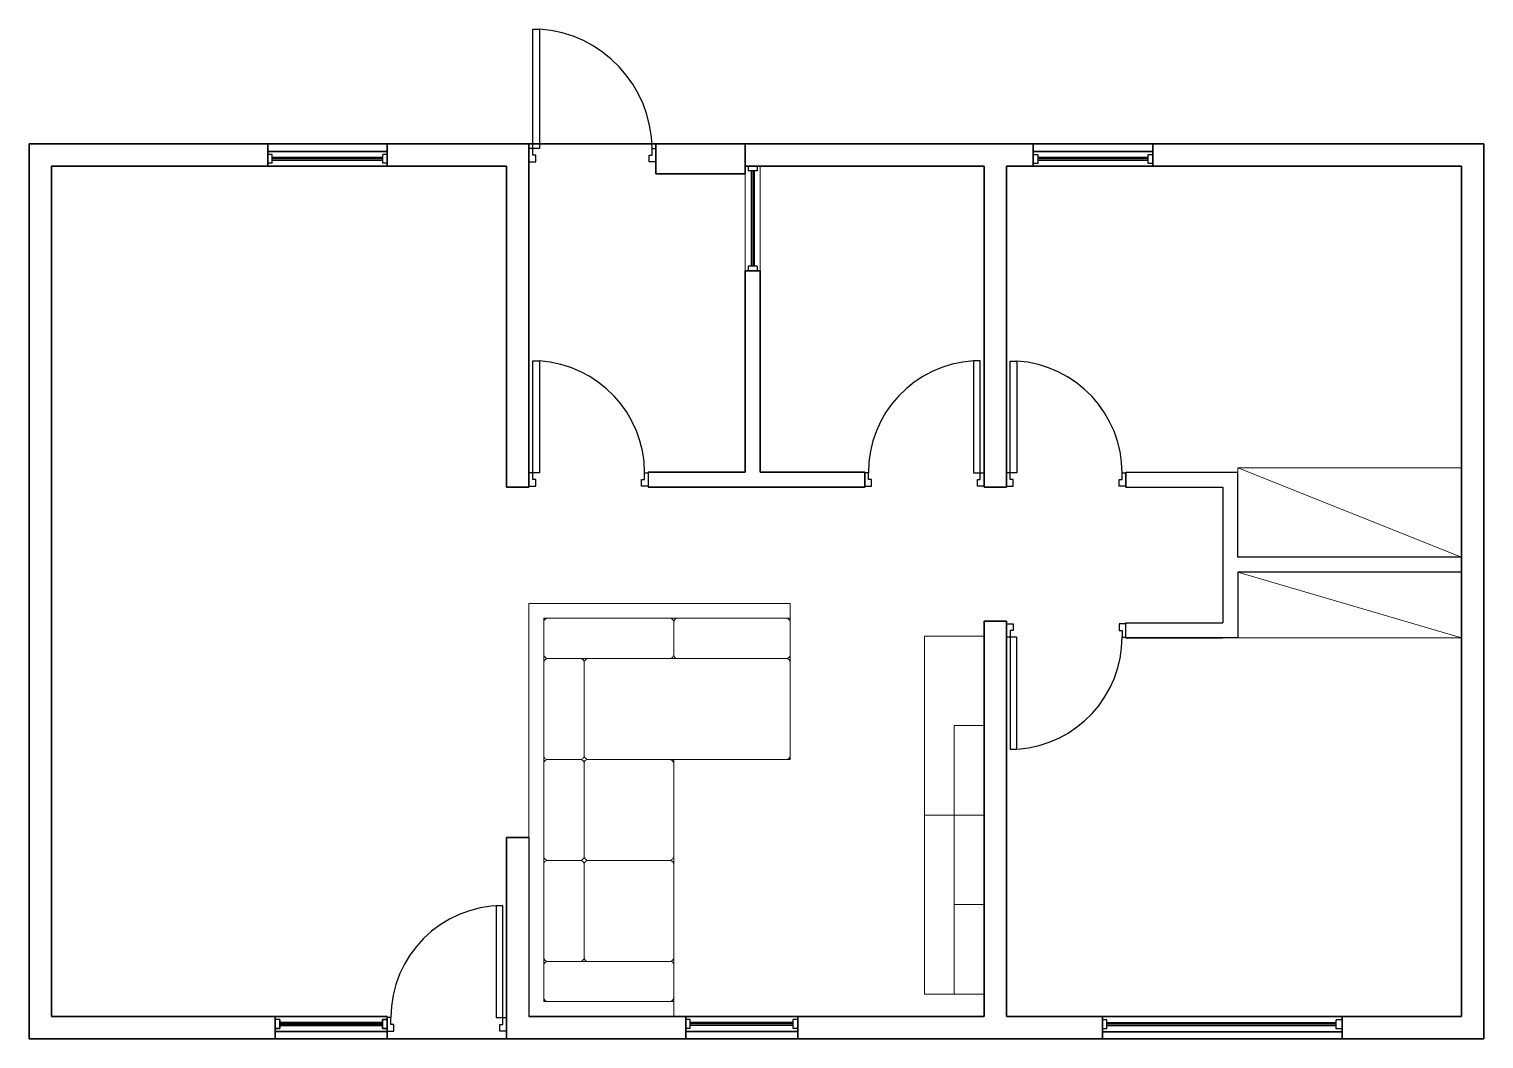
# Model space of a CAD drawing. Header units: millimetres. Extents: x 0.59 to 10.34, y 9.28 to 16.05.
import ezdxf

# ---------------------------------------------------------------- set-up
doc = ezdxf.new("R2010")
doc.units = ezdxf.units.MM
doc.linetypes.add('HIDDEN', pattern=[0.375, 0.25, -0.125])
for name, color, linetype, lineweight in [('A-DOOR-FULL', 4, 'Continuous', 25), ('A-FLOR-LEVL', 7, 'Continuous', 35), ('A-FURN', 8, 'Continuous', 18), ('A-GLAZ-FULL', 4, 'Continuous', 25), ('A-SECT-MCUT', 7, 'Continuous', 35), ('A-WALL-FULL', 7, 'Continuous', 35), ('A-WALL-FULL-EXTR', 7, 'Continuous', 35), ('A-WALL-FULL-INTR', 7, 'Continuous', 35)]:
    doc.layers.add(name, color=color, linetype=linetype, lineweight=lineweight)

msp = doc.modelspace()

# ---------------------------------------------------------------- linework, layer by layer
for p, q in [((7.1357, 12.9789), (7.1357, 13.0789)), ((7.9357, 13.0789), (8.6857, 13.0789)), ((8.6857, 12.5081), (8.6857, 13.0789)), ((7.9357, 12.9789), (8.5857, 12.9789)), ((8.5857, 12.9789), (8.5857, 12.0681)), ((10.1857, 12.5081), (8.6857, 12.5081)), ((10.1857, 12.4081), (8.6857, 12.4081)), ((8.6857, 12.4081), (8.6857, 11.9681)), ((6.9857, 12.0789), (6.9857, 9.6789)), ((7.9357, 12.0681), (8.5857, 12.0681)), ((6.9857, 11.9789), (6.9857, 9.5789)), ((8.6857, 11.9681), (7.9337, 11.9681)), ((7.9357, 11.9717), (7.9357, 11.9681)), ((8.6857, 11.9681), (8.5857, 11.9681)), ((4.3057, 11.8289), (4.3057, 11.8289)), ((3.9357, 10.6289), (3.9357, 9.4289)), ((3.9357, 10.6289), (3.9357, 9.4289)), ((3.9357, 9.4289), (4.9857, 9.4289)), ((5.737, 9.3289), (5.737, 9.3289)), ((8.5296, 9.3274), (8.5296, 9.3274)), ((9.3858, 9.3307), (9.3858, 9.3274))]:
    msp.add_line(p, q)
at = {"layer": 'A-DOOR-FULL'}
msp.add_line((4.7357, 13.0789), (4.7357, 12.9789), dxfattribs=at)
for points in [[(4.0057, 16.0489), (4.0057, 15.2489), (3.9607, 15.2489), (3.9607, 16.0489), (4.0057, 16.0489)], [(3.9607, 15.2489), (3.9357, 15.2489), (3.9357, 15.1589), (3.9807, 15.1589), (3.9807, 15.2039), (3.9607, 15.2039), (3.9607, 15.2489)], [(4.7607, 15.2489), (4.7857, 15.2489), (4.7857, 15.1589), (4.7407, 15.1589), (4.7407, 15.2039), (4.7607, 15.2039), (4.7607, 15.2489)], [(4.0057, 13.8239), (4.0057, 13.0739), (3.9607, 13.0739), (3.9607, 13.8239), (4.0057, 13.8239)], [(6.9157, 13.8239), (6.9157, 13.0739), (6.9607, 13.0739), (6.9607, 13.8239), (6.9157, 13.8239)], [(7.2057, 13.8235), (7.2057, 13.0735), (7.1607, 13.0735), (7.1607, 13.8235), (7.2057, 13.8235)], [(3.9607, 13.0739), (3.9357, 13.0739), (3.9357, 12.9839), (3.9807, 12.9839), (3.9807, 13.0289), (3.9607, 13.0289), (3.9607, 13.0739)], [(4.7107, 13.0739), (4.7357, 13.0739), (4.7357, 12.9839), (4.6907, 12.9839), (4.6907, 13.0289), (4.7107, 13.0289), (4.7107, 13.0739)], [(6.2107, 13.0739), (6.1857, 13.0739), (6.1857, 12.9839), (6.2307, 12.9839), (6.2307, 13.0289), (6.2107, 13.0289), (6.2107, 13.0739)], [(6.9607, 13.0739), (6.9857, 13.0739), (6.9857, 12.9839), (6.9407, 12.9839), (6.9407, 13.0289), (6.9607, 13.0289), (6.9607, 13.0739)], [(7.1607, 13.0735), (7.1357, 13.0735), (7.1357, 12.9835), (7.1807, 12.9835), (7.1807, 13.0285), (7.1607, 13.0285), (7.1607, 13.0735)], [(7.9107, 13.0735), (7.9357, 13.0735), (7.9357, 12.9835), (7.8907, 12.9835), (7.8907, 13.0285), (7.9107, 13.0285), (7.9107, 13.0735)], [(7.1607, 11.9717), (7.1357, 11.9717), (7.1357, 12.0617), (7.1807, 12.0617), (7.1807, 12.0167), (7.1607, 12.0167), (7.1607, 11.9717)], [(7.9107, 11.9717), (7.9357, 11.9717), (7.9357, 12.0617), (7.8907, 12.0617), (7.8907, 12.0167), (7.9107, 12.0167), (7.9107, 11.9717)], [(7.2057, 11.2217), (7.2057, 11.9717), (7.1607, 11.9717), (7.1607, 11.2217), (7.2057, 11.2217)], [(3.715, 10.1714), (3.715, 9.4214), (3.76, 9.4214), (3.76, 10.1714), (3.715, 10.1714)], [(3.01, 9.4214), (2.985, 9.4214), (2.985, 9.3314), (3.03, 9.3314), (3.03, 9.3764), (3.01, 9.3764), (3.01, 9.4214)], [(3.76, 9.4214), (3.785, 9.4214), (3.785, 9.3314), (3.74, 9.3314), (3.74, 9.3764), (3.76, 9.3764), (3.76, 9.4214)]]:
    msp.add_lwpolyline(points, dxfattribs=at)
for centre, radius, start, end in [((3.9509, 15.2409), 0.8098, 0.55929, 86.12459), ((3.9582, 13.0729), 0.7525, 0.1972, 86.38192), ((6.958, 13.0777), 0.7474, 93.2225, 180.29243), ((7.1582, 13.0725), 0.7525, 359.87681, 86.38192), ((7.1582, 11.9726), 0.7525, 274.07835, 0.07514), ((3.7625, 9.4204), 0.7525, 90.18967, 179.92486)]:
    msp.add_arc(centre, radius, start, end, dxfattribs=at)
at = {"layer": 'A-FLOR-LEVL'}
for p, q in [((2.1857, 15.2789), (2.9857, 15.2789)), ((3.9357, 15.2789), (4.7857, 15.2789)), ((5.737, 9.4289), (4.987, 9.4289)), ((5.737, 9.4289), (5.737, 9.3289)), ((2.1857, 9.2789), (3.7857, 9.2789)), ((2.1857, 9.2789), (3.7857, 9.2789)), ((2.9857, 9.2789), (4.5857, 9.2789)), ((5.737, 9.3289), (4.987, 9.3289)), ((4.987, 9.2789), (6.587, 9.2789)), ((9.3858, 9.3274), (7.7796, 9.3274)), ((8.5857, 9.2789), (10.1857, 9.2789))]:
    msp.add_line(p, q, dxfattribs=at)
msp.add_lwpolyline([(2.985, 9.2788), (2.985, 9.3288), (2.985, 9.4288), (2.235, 9.4288), (2.235, 9.2788)], dxfattribs=at)
at = {"layer": 'A-FURN'}
for p, q in [((2.9857, 15.2289), (2.1857, 15.2289)), ((2.9857, 15.1289), (2.1857, 15.1289)), ((5.4857, 14.4289), (5.4857, 15.1289)), ((5.3857, 15.0789), (5.3857, 14.4289)), ((8.6857, 13.1081), (10.1857, 12.5081)), ((8.6857, 12.4081), (10.1857, 11.9681)), ((5.6857, 12.1989), (5.6857, 11.1523)), ((4.0357, 12.0739), (4.0357, 12.0989)), ((4.0632, 12.0989), (4.0357, 12.0989)), ((4.8807, 12.0989), (4.9296, 12.0989)), ((4.9057, 11.8539), (4.9057, 12.0739)), ((8.6857, 11.9681), (10.1857, 11.9681)), ((4.3057, 11.8289), (4.0607, 11.8289)), ((4.8807, 11.8289), (4.9307, 11.8289)), ((4.2807, 11.1523), (4.0601, 11.1523)), ((4.3294, 11.1523), (5.6857, 11.1523)), ((4.9057, 11.1523), (4.9057, 9.4289)), ((3.9357, 9.4289), (3.9357, 10.6289)), ((4.0357, 10.4757), (4.0357, 10.5007)), ((4.2807, 10.4757), (4.0604, 10.4757)), ((4.0604, 10.4757), (4.0607, 10.4757)), ((4.3307, 10.4757), (4.8807, 10.4757)), ((4.9057, 10.4757), (4.9057, 10.5007)), ((6.7857, 10.1789), (6.9857, 10.1789)), ((4.3057, 9.7989), (4.0607, 9.7989)), ((4.9057, 9.4289), (3.9357, 9.4289))]:
    msp.add_line(p, q, dxfattribs=at)
at = {"layer": 'A-FURN', "linetype": 'HIDDEN'}
msp.add_line((1.4434, 15.1288), (0.9334, 15.1288), dxfattribs=at)
at = {"layer": 'A-FURN'}
for points in [[(8.6857, 13.0789), (8.6857, 13.1081), (10.1857, 13.1081)], [(4.9057, 9.4289), (3.9357, 9.4289), (3.9357, 12.1989), (5.6857, 12.1989)], [(4.0632, 12.0989), (4.8807, 12.0989)], [(4.9307, 12.0989), (5.6857, 12.0989)], [(4.9057, 9.5289), (4.0357, 9.5289), (4.0357, 12.0739)], [(6.9857, 9.5789), (6.5857, 9.5789), (6.5857, 11.9789), (6.9857, 11.9789), (6.9857, 9.5789), (6.7857, 9.5789), (6.7857, 10.1789), (6.7857, 10.7789), (6.9857, 10.7789)], [(4.3057, 11.8289), (4.8807, 11.8289)], [(4.3057, 11.1773), (4.3057, 11.8039)], [(4.9307, 11.8289), (5.6621, 11.8289)], [(6.9857, 11.3789), (6.7857, 11.3789), (6.7857, 10.7789), (6.5857, 10.7789)], [(4.3057, 10.5007), (4.3057, 11.1285)], [(4.3057, 9.8224), (4.3057, 10.4507)], [(4.8836, 9.7989), (4.3057, 9.7989)]]:
    msp.add_lwpolyline(points, dxfattribs=at)
for centre, radius, start, end in [((4.0619, 12.0726), 0.0263, 87.22083, 177.22083), ((4.8803, 12.0735), 0.0253, 359.24517, 89.24517), ((4.9318, 12.0727), 0.0261, 92.43993, 177.56007), ((5.659, 12.0722), 0.0267, 3.51497, 86.48503), ((4.0655, 11.8587), 0.0302, 189.19922, 260.80078), ((4.0629, 11.8016), 0.0273, 94.68967, 175.31033), ((4.0629, 11.8016), 0.0273, 85.31033, 85.34661), ((4.2799, 11.8031), 0.0258, 1.69657, 88.30343), ((4.3329, 11.8017), 0.0273, 94.59266, 175.40734), ((4.8786, 11.8559), 0.0272, 274.41933, 355.58067), ((4.9308, 11.854), 0.0252, 180.3598, 270.3598), ((5.6614, 11.8531), 0.0243, 268.31726, 358.31726), ((5.6603, 11.8035), 0.0254, 3.5994, 85.96141), ((4.0604, 11.177), 0.0247, 179.34535, 269.34535), ((4.0626, 11.1254), 0.027, 95.22117, 176.08813), ((4.28, 11.1779), 0.0257, 271.47074, 358.52926), ((4.2804, 11.127), 0.0253, 3.42321, 89.47828), ((4.3336, 11.1802), 0.0281, 185.94299, 264.05701), ((4.33, 11.1279), 0.0244, 88.54668, 185.63205), ((4.8743, 11.1208), 0.0321, 11.54019, 78.45981), ((5.6599, 11.1781), 0.0258, 271.78255, 358.21745), ((4.0636, 10.5036), 0.0281, 186.04255, 263.95745), ((4.0605, 10.4508), 0.0248, 89.64363, 180.35637), ((4.2763, 10.505), 0.0297, 278.44841, 351.55159), ((4.2784, 10.4484), 0.0273, 4.69249, 85.30751), ((4.3373, 10.5073), 0.0323, 191.83974, 258.16026), ((4.3338, 10.4475), 0.0283, 96.34917, 173.65083), ((4.8745, 10.5069), 0.0318, 281.25249, 348.74751), ((4.8784, 10.4484), 0.0274, 355.1836, 85.1836), ((4.0607, 9.8239), 0.025, 180.07656, 269.92344), ((4.0621, 9.7724), 0.0265, 93.08565, 176.91435), ((4.2806, 9.824), 0.0251, 270.25677, 356.36313), ((4.3299, 9.8231), 0.0243, 178.24844, 268.24844), ((4.8797, 9.8248), 0.026, 272.1864, 357.8136), ((4.8821, 9.7753), 0.0236, 3.55231, 93.55231), ((4.8765, 9.558), 0.0295, 278.14054, 8.14054), ((4.066, 9.5592), 0.0308, 189.98841, 260.01159)]:
    msp.add_arc(centre, radius, start, end, dxfattribs=at)
at = {"layer": 'A-GLAZ-FULL'}
for p, q in [((2.2157, 15.2089), (2.1857, 15.2089)), ((2.2157, 15.1489), (2.1857, 15.1489)), ((2.2157, 15.1489), (2.2157, 15.2089)), ((2.9557, 15.1889), (2.2157, 15.1889)), ((2.9557, 15.1789), (2.2157, 15.1789)), ((2.9557, 15.1689), (2.2157, 15.1689)), ((2.9857, 15.2089), (2.9557, 15.2089)), ((2.9557, 15.1489), (2.9557, 15.2089)), ((2.9857, 15.1489), (2.9557, 15.1489)), ((5.4057, 15.1289), (5.4057, 15.0989)), ((5.4657, 15.1289), (5.4657, 15.0989)), ((8.0859, 15.1888), (7.3459, 15.1888)), ((8.0859, 15.1788), (7.3459, 15.1788)), ((8.0859, 15.1688), (7.3459, 15.1688)), ((5.4657, 15.0989), (5.4057, 15.0989)), ((5.4257, 15.0989), (5.4257, 14.4589)), ((5.4357, 15.0989), (5.4357, 14.4589)), ((5.4457, 15.0989), (5.4457, 14.4589)), ((5.4657, 14.4589), (5.4057, 14.4589)), ((5.4057, 14.4589), (5.4057, 14.4289)), ((5.4657, 14.4589), (5.4657, 14.4289)), ((5.017, 9.4089), (4.987, 9.4089)), ((5.017, 9.3489), (5.017, 9.4089)), ((5.707, 9.3889), (5.017, 9.3889)), ((5.707, 9.3789), (5.017, 9.3789)), ((5.707, 9.3689), (5.017, 9.3689)), ((5.737, 9.4089), (5.707, 9.4089)), ((5.707, 9.3489), (5.707, 9.4089)), ((7.8096, 9.4074), (7.7796, 9.4074)), ((7.8096, 9.3474), (7.8096, 9.4074)), ((9.3464, 9.3874), (7.8096, 9.3874)), ((9.3464, 9.3774), (7.8096, 9.3774)), ((9.3464, 9.3674), (7.8096, 9.3674)), ((9.3858, 9.4074), (9.3464, 9.4074)), ((9.3464, 9.3474), (9.3464, 9.4074)), ((5.017, 9.3489), (4.987, 9.3489)), ((5.737, 9.3489), (5.707, 9.3489)), ((7.8096, 9.3474), (7.7796, 9.3474)), ((9.3858, 9.3474), (9.3464, 9.3474))]:
    msp.add_line(p, q, dxfattribs=at)
for points in [[(7.3159, 15.2088), (7.3459, 15.2088), (7.3459, 15.1488), (7.3159, 15.1488)], [(8.1159, 15.1488), (8.0859, 15.1488), (8.0859, 15.2088), (8.1159, 15.2088)], [(2.265, 9.4088), (2.265, 9.3488), (2.235, 9.3488), (2.265, 9.3488), (2.265, 9.4088), (2.235, 9.4088)]]:
    msp.add_lwpolyline(points, dxfattribs=at)
for points in [[(2.955, 9.3888), (2.265, 9.3888)], [(2.955, 9.3788), (2.265, 9.3788)], [(2.955, 9.3688), (2.265, 9.3688)], [(2.985, 9.3488), (2.955, 9.3488), (2.955, 9.4088), (2.985, 9.4088), (2.955, 9.4088), (2.955, 9.3488)]]:
    msp.add_lwpolyline(points, close=True, dxfattribs=at)
at = {"layer": 'A-SECT-MCUT', "color": 7, "true_color": 0xffffff}
msp.add_line((8.1159, 15.2288), (7.3159, 15.2288), dxfattribs=at)
at = {"layer": 'A-SECT-MCUT'}
for p, q in [((7.7796, 9.4289), (7.7796, 9.2789)), ((9.3858, 9.2789), (9.3858, 9.4289)), ((2.985, 9.3288), (2.235, 9.3288))]:
    msp.add_line(p, q, dxfattribs=at)
at = {"layer": 'A-WALL-FULL'}
for p, q in [((6.9857, 12.9789), (7.1357, 12.9789)), ((6.9857, 12.0789), (7.1357, 12.0789))]:
    msp.add_line(p, q, dxfattribs=at)
at = {"layer": 'A-WALL-FULL-EXTR'}
for p, q in [((0.5857, 9.2789), (0.5857, 15.2789)), ((2.1857, 15.2789), (2.1857, 15.1289)), ((2.9857, 15.2789), (2.9857, 15.1289)), ((2.9857, 15.2789), (3.7857, 15.2789)), ((3.7857, 15.2789), (3.9357, 15.2789)), ((3.9357, 12.9789), (3.9357, 15.2789)), ((10.3357, 15.2789), (5.3857, 15.2789)), ((5.3857, 15.2789), (5.3857, 15.1289)), ((7.3159, 15.2789), (7.3159, 15.1288)), ((8.1159, 15.2788), (8.1159, 15.1289)), ((10.3357, 9.2789), (10.3357, 15.2789)), ((0.7357, 9.4289), (0.7357, 15.1289)), ((2.9857, 15.1289), (3.7857, 15.1289)), ((3.7857, 12.9789), (3.7857, 15.1289)), ((6.9857, 15.1289), (5.3857, 15.1289)), ((6.9857, 15.1289), (5.3857, 15.1289)), ((6.9857, 12.9789), (6.9857, 15.1289)), ((7.1357, 12.9789), (7.1357, 15.1289)), ((7.1357, 15.1289), (10.1857, 15.1289)), ((10.1857, 9.4289), (10.1857, 15.1289)), ((3.7857, 12.9789), (3.9357, 12.9789)), ((6.9857, 12.9789), (6.9857, 12.9789)), ((6.9857, 9.4289), (6.9857, 12.0789)), ((7.1357, 9.4289), (7.1357, 12.0789)), ((3.7857, 9.2789), (3.7857, 10.6289)), ((3.7857, 10.6289), (3.9357, 10.6289)), ((2.235, 9.4288), (0.7357, 9.4289)), ((4.9857, 9.4289), (3.9357, 9.4289)), ((4.987, 9.2789), (4.987, 9.4289)), ((5.7857, 9.4289), (5.737, 9.4289)), ((6.9857, 9.4289), (5.7857, 9.4289)), ((7.1357, 9.4289), (10.1857, 9.4289)), ((0.5857, 9.2789), (2.1857, 9.2789)), ((4.987, 9.2789), (3.7857, 9.2789)), ((5.737, 9.3289), (5.737, 9.2789)), ((8.5857, 9.2789), (5.7857, 9.2789)), ((10.1857, 9.2789), (10.3357, 9.2789))]:
    msp.add_line(p, q, dxfattribs=at)
for points in [[(2.1857, 15.2789), (0.5857, 15.2789)], [(2.1857, 15.1289), (0.7357, 15.1289)]]:
    msp.add_lwpolyline(points, dxfattribs=at)
at = {"layer": 'A-WALL-FULL-INTR'}
for p, q in [((2.1857, 15.2289), (2.9857, 15.2289)), ((4.7857, 15.0789), (4.7857, 15.2789)), ((4.7857, 15.2789), (5.3857, 15.2789)), ((2.1857, 15.1289), (2.9857, 15.1289)), ((5.3857, 15.0789), (5.3857, 15.1289)), ((4.7857, 15.0789), (5.3857, 15.0789)), ((5.3857, 14.4289), (5.3857, 13.0789)), ((5.4857, 14.4289), (5.3857, 14.4289)), ((5.4857, 14.4289), (5.4857, 13.0789)), ((4.7357, 13.0789), (5.3857, 13.0789)), ((6.1857, 13.0789), (5.4857, 13.0789)), ((6.1857, 12.9789), (6.1857, 13.0789)), ((7.9357, 13.0789), (7.9357, 12.9789)), ((4.7357, 12.9789), (6.1857, 12.9789)), ((7.9357, 12.0617), (7.9357, 12.0681)), ((8.5837, 12.0681), (8.5837, 12.0681)), ((7.9337, 11.9681), (7.9337, 11.9681)), ((7.9357, 11.9681), (8.5836, 11.9681))]:
    msp.add_line(p, q, dxfattribs=at)

doc.saveas('drawing.dxf')
